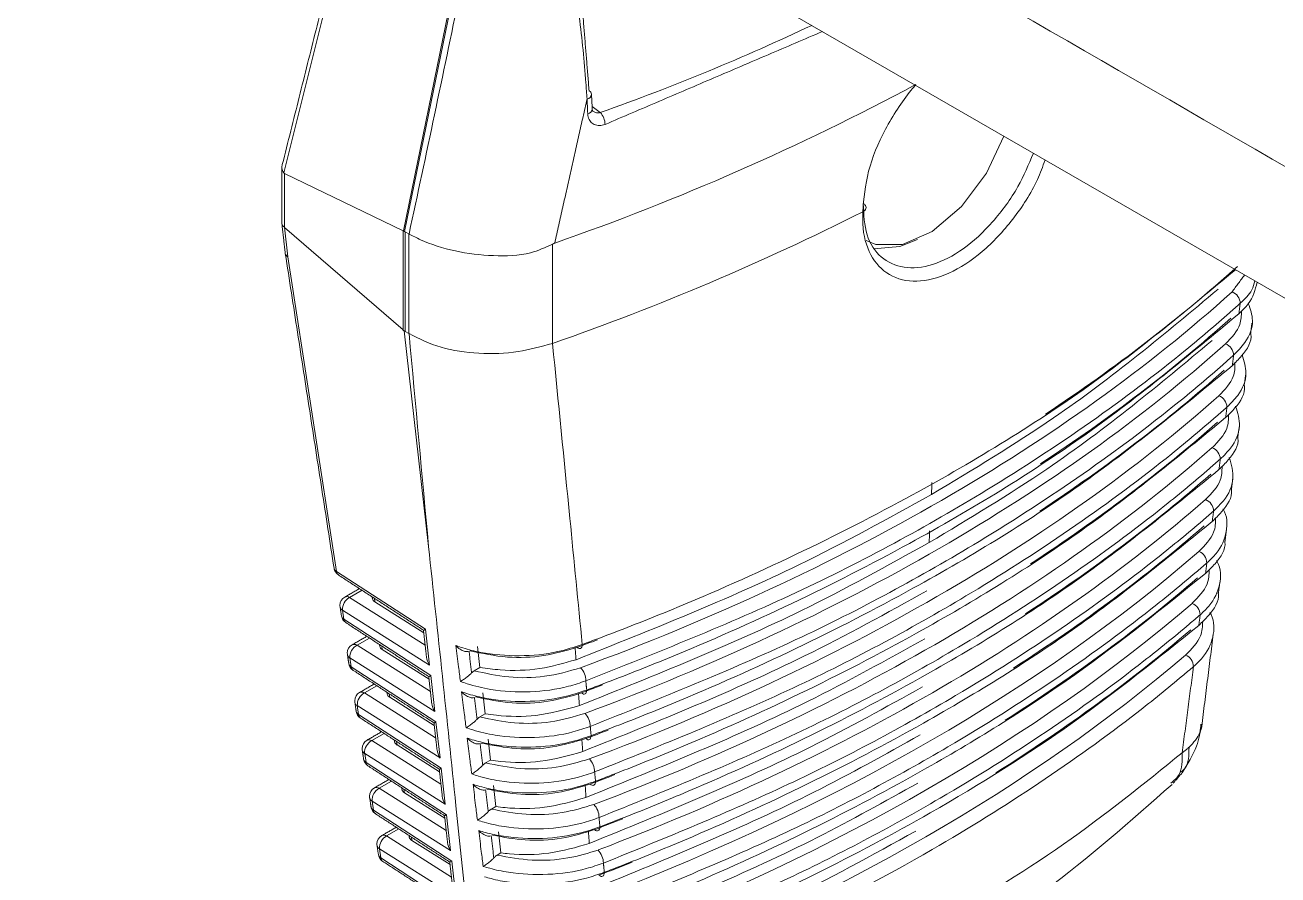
# Model space of a CAD drawing. Extents: x 12.1 to 108.7, y 1 to 80.4.
# Drawn here: x 21.055 to 22.339, y 58.099 to 58.97 of the extents above; entities that cross this region are included whole.
import ezdxf

# ---------------------------------------------------------------- set-up
doc = ezdxf.new("R2010")
doc.units = 0
doc.header["$MEASUREMENT"] = 0
doc.linetypes.add('SLD-Solid', pattern=[0])
doc.layers.add('OBJECT', color=7, linetype='CONTINUOUS')

msp = doc.modelspace()

# ---------------------------------------------------------------- linework, layer by layer
at = {"layer": 'OBJECT', "linetype": 'SLD-Solid', "lineweight": 15}
for p, q in [((24.1558, 57.6453), (21.5493, 59.15)), ((21.3882, 59.0917), (21.32, 58.819)), ((21.4428, 58.7594), (21.4931, 59.0053)), ((21.4942, 59.0046), (21.4439, 58.7588)), ((21.636, 58.887), (21.6444, 58.8807)), ((21.4423, 58.7596), (21.3209, 58.8182)), ((21.3209, 58.8182), (21.3209, 58.763)), ((21.9132, 58.779), (21.9132, 58.779)), ((21.3208, 58.7631), (21.3242, 58.7328)), ((21.3209, 58.763), (21.3208, 58.7631)), ((21.3209, 58.763), (21.4423, 58.658)), ((21.4423, 58.7596), (21.4428, 58.7594)), ((21.4423, 58.658), (21.4423, 58.7596)), ((21.4439, 58.7588), (21.4444, 58.7585)), ((21.4481, 58.7563), (21.4444, 58.7585)), ((21.4444, 58.7585), (21.4444, 58.6564)), ((21.4481, 58.7563), (21.4485, 58.7561)), ((21.4481, 58.6543), (21.4481, 58.7563)), ((21.5953, 58.7457), (21.5953, 58.6441)), ((21.3242, 58.7328), (21.3741, 58.4104)), ((21.4684, 58.4358), (21.4433, 58.657)), ((21.4444, 58.6564), (21.4481, 58.6543)), ((21.4484, 58.6541), (21.4481, 58.6543)), ((21.3741, 58.4104), (21.4652, 58.3511)), ((21.4004, 58.391), (21.3876, 58.3837)), ((21.3876, 58.3837), (21.465, 58.3347)), ((21.4129, 58.3829), (21.4134, 58.3792)), ((21.4635, 58.3475), (21.4134, 58.3792)), ((21.3803, 58.3706), (21.3817, 58.3615)), ((21.4694, 58.3143), (21.3803, 58.3706)), ((21.3817, 58.3615), (21.4706, 58.3036)), ((21.4652, 58.3511), (21.4694, 58.3143)), ((21.4079, 58.3421), (21.3952, 58.3348)), ((21.3952, 58.3348), (21.4703, 58.2872)), ((21.4205, 58.3339), (21.421, 58.3303)), ((21.4689, 58.3), (21.421, 58.3303)), ((21.5211, 58.3119), (21.5186, 58.3336)), ((21.3878, 58.3217), (21.3893, 58.3125)), ((21.4748, 58.2667), (21.3878, 58.3217)), ((21.3893, 58.3125), (21.476, 58.2561)), ((21.4706, 58.3036), (21.4748, 58.2667)), ((21.5153, 58.3086), (21.5211, 58.3119)), ((21.4154, 58.2932), (21.4027, 58.2859)), ((21.4027, 58.2859), (21.4757, 58.2397)), ((21.428, 58.285), (21.4286, 58.2814)), ((21.4743, 58.2525), (21.4286, 58.2814)), ((21.5265, 58.2644), (21.524, 58.2861)), ((21.3954, 58.2728), (21.3968, 58.2636)), ((21.4802, 58.2192), (21.3954, 58.2728)), ((21.3968, 58.2636), (21.4814, 58.2086)), ((21.5211, 58.2613), (21.5265, 58.2644)), ((21.476, 58.2561), (21.4802, 58.2192)), ((21.423, 58.2443), (21.4103, 58.237)), ((21.4103, 58.237), (21.4811, 58.1922)), ((21.4356, 58.2361), (21.4362, 58.2325)), ((21.5319, 58.2169), (21.5294, 58.2385)), ((21.403, 58.2239), (21.4044, 58.2146)), ((21.4856, 58.1717), (21.403, 58.2239)), ((21.4797, 58.205), (21.4362, 58.2325)), ((21.4044, 58.2146), (21.4868, 58.161)), ((21.5269, 58.2141), (21.5319, 58.2169)), ((21.4814, 58.2086), (21.4856, 58.1717)), ((21.4305, 58.1954), (21.4179, 58.1881)), ((21.4179, 58.1881), (21.4865, 58.1447)), ((21.4432, 58.1871), (21.4437, 58.1836)), ((21.5372, 58.1694), (21.5348, 58.191)), ((21.4106, 58.175), (21.412, 58.1657)), ((21.491, 58.1242), (21.4106, 58.175)), ((21.485, 58.1574), (21.4437, 58.1836)), ((21.412, 58.1657), (21.4922, 58.1135)), ((21.4868, 58.161), (21.491, 58.1242)), ((21.5328, 58.1668), (21.5372, 58.1694)), ((21.4381, 58.1464), (21.4254, 58.1392)), ((21.4254, 58.1392), (21.4919, 58.0971)), ((21.4508, 58.1382), (21.4513, 58.1347)), ((21.4904, 58.1099), (21.4513, 58.1347)), ((21.5426, 58.1219), (21.5402, 58.1435)), ((21.4181, 58.1261), (21.4196, 58.1167)), ((21.4963, 58.0767), (21.4181, 58.1261)), ((21.5387, 58.1196), (21.5426, 58.1219)), ((21.4196, 58.1167), (21.4975, 58.066)), ((21.4922, 58.1135), (21.4963, 58.0767))]:
    msp.add_line(p, q, dxfattribs=at)
at = {"layer": 'OBJECT', "linetype": 'SLD-Solid', "lineweight": 15, "flags": 128}
for points in [[(22.0579, 58.8564), (22.04, 58.8186), (22.0144, 58.7843), (21.9845, 58.7589), (21.954, 58.7454), (21.9266, 58.7455), (21.9169, 58.7496)], [(21.9244, 58.7411), (21.9511, 58.7433), (21.9695, 58.7507)], [(21.6206, 58.3326), (21.6216, 58.3318), (21.6226, 58.3314), (21.6235, 58.3313), (21.6243, 58.3315), (21.6249, 58.3321), (21.6254, 58.3329), (21.6258, 58.3341), (21.6259, 58.3355)], [(21.6251, 58.2858), (21.6261, 58.2851), (21.6271, 58.2846), (21.628, 58.2845), (21.6288, 58.2848), (21.6295, 58.2853), (21.63, 58.2862), (21.6303, 58.2874), (21.6305, 58.2888)], [(21.6296, 58.2391), (21.6306, 58.2384), (21.6316, 58.2379), (21.6325, 58.2378), (21.6333, 58.2381), (21.634, 58.2386), (21.6345, 58.2395), (21.6348, 58.2407), (21.635, 58.242)], [(21.6341, 58.1924), (21.6351, 58.1916), (21.6361, 58.1912), (21.637, 58.1911), (21.6378, 58.1914), (21.6385, 58.1919), (21.639, 58.1928), (21.6394, 58.1939), (21.6395, 58.1953)], [(21.6386, 58.1457), (21.6396, 58.1449), (21.6406, 58.1445), (21.6415, 58.1444), (21.6423, 58.1447), (21.643, 58.1452), (21.6435, 58.1461), (21.6439, 58.1473), (21.644, 58.1486)], [(21.643, 58.099), (21.6441, 58.0982), (21.6451, 58.0978), (21.646, 58.0977), (21.6468, 58.098), (21.6475, 58.0985), (21.648, 58.0994), (21.6483, 58.1006), (21.6485, 58.102)]]:
    msp.add_lwpolyline(points, dxfattribs=at)
at = {"layer": 'OBJECT', "linetype": 'SLD-Solid', "lineweight": 15}
for centre, radius, start, end in [((20.758, 61.1593), 2.5543, 289.1922, 298.2593), ((21.6312, 58.8989), 0.00429, 6.7081, 66.6163), ((21.6298, 58.9002), 0.00573, 280.5504, 352.2536), ((21.6304, 58.885), 0.00573, 280.5536, 352.2552), ((21.6299, 58.8679), 0.0194, 1.8218, 41.3757), ((20.7369, 61.1092), 2.6103, 289.202, 296.7849), ((22.287, 58.6847), 0.013, 1.9398, 69.166), ((22.2802, 58.6315), 0.013, 1.9213, 68.9904), ((22.2734, 58.5783), 0.013, 1.9028, 68.814), ((22.2665, 58.5251), 0.013, 1.8842, 68.6369), ((22.2596, 58.4719), 0.0131, 1.8654, 68.459), ((22.2527, 58.4187), 0.0131, 1.8466, 68.2803), ((21.3815, 58.4153), 0.01, 188.8019, 236.9399), ((21.3762, 58.4146), 0.00472, 191.2025, 243.2334), ((21.3787, 58.4106), 0.00462, 182.4794, 234.3593), ((21.3876, 58.3755), 0.01, 119.9973, 180), ((21.3945, 58.3712), 0.0143, 119.0767, 182.2781), ((21.3847, 58.3796), 0.00496, 54.7041, 114.6569), ((22.2458, 58.3655), 0.0131, 1.8277, 68.1008), ((21.3876, 58.3755), 0.01, 180, 188.8019), ((21.3824, 58.3749), 0.00472, 191.2025, 243.2334), ((21.3891, 58.3663), 0.01, 188.8019, 236.9399), ((21.3838, 58.3657), 0.00472, 191.2025, 243.2334), ((21.3863, 58.3617), 0.00462, 182.4794, 234.3593), ((21.3952, 58.3266), 0.01, 119.9973, 180), ((21.3952, 58.3266), 0.01, 180, 188.8019), ((21.39, 58.3259), 0.00472, 191.2025, 243.2334), ((21.4021, 58.3223), 0.0143, 119.0767, 182.2781), ((21.3923, 58.3307), 0.00496, 54.7041, 114.6569), ((21.3966, 58.3174), 0.01, 188.8019, 236.9399), ((21.3914, 58.3167), 0.00472, 191.2025, 243.2334), ((21.3939, 58.3127), 0.00462, 182.4794, 234.3593), ((22.2389, 58.3124), 0.0132, 1.8087, 67.9206), ((21.6103, 58.2983), 0.0193, 359.7094, 43.6771), ((21.3999, 58.2818), 0.00496, 54.7041, 114.6569), ((21.4028, 58.2777), 0.01, 119.9973, 180), ((21.4028, 58.2777), 0.01, 180, 188.8019), ((21.3975, 58.277), 0.00472, 191.2025, 243.2334), ((21.4097, 58.2734), 0.0143, 119.0767, 182.2781), ((21.4042, 58.2684), 0.01, 188.8019, 236.9399), ((21.399, 58.2678), 0.00472, 191.2025, 243.2334), ((21.4015, 58.2638), 0.00462, 182.4794, 234.3593), ((21.6149, 58.2516), 0.0192, 359.7221, 43.9038), ((21.4104, 58.2288), 0.01, 119.9973, 180), ((21.4172, 58.2245), 0.0143, 119.0767, 182.2781), ((21.4074, 58.2329), 0.00496, 54.7041, 114.6569), ((21.4104, 58.2288), 0.01, 180, 188.8019), ((21.4051, 58.2281), 0.00472, 191.2025, 243.2334), ((21.4118, 58.2195), 0.01, 188.8019, 236.9399), ((21.4065, 58.2189), 0.00472, 191.2025, 243.2334), ((21.409, 58.2148), 0.00462, 182.4794, 234.3593), ((21.6195, 58.2049), 0.0191, 359.7349, 44.1305), ((21.4179, 58.1799), 0.01, 119.9973, 180), ((21.4248, 58.1756), 0.0143, 119.0767, 182.2781), ((21.415, 58.184), 0.00496, 54.7041, 114.6569), ((21.4179, 58.1799), 0.01, 180, 188.8019), ((21.4127, 58.1792), 0.00472, 191.2025, 243.2334), ((21.6241, 58.1582), 0.019, 359.7479, 44.3574), ((21.4194, 58.1705), 0.01, 188.8019, 236.9399), ((21.4141, 58.1699), 0.00472, 191.2025, 243.2334), ((21.4166, 58.1659), 0.00462, 182.4794, 234.3593), ((21.4255, 58.131), 0.01, 119.9973, 180), ((21.4324, 58.1267), 0.0143, 119.0767, 182.2781), ((21.4226, 58.1351), 0.00496, 54.7041, 114.6569), ((21.4255, 58.131), 0.01, 180, 188.8019), ((21.4203, 58.1303), 0.00472, 191.2025, 243.2334), ((21.427, 58.1216), 0.01, 188.8019, 236.9399), ((21.4217, 58.121), 0.00472, 191.2025, 243.2334), ((21.6286, 58.1115), 0.0189, 359.7611, 44.5843), ((21.4242, 58.1169), 0.00462, 182.4794, 234.3593)]:
    msp.add_arc(centre, radius, start, end, dxfattribs=at)
for centre, major_axis, ratio, start_param, end_param in [((20.0527, 59.9323), (1.3798, 7.3435), 0.214206, 4.59189, 4.625581), ((20.4347, 60.1132), (2.2207, -0.1847), 0.625175, 5.339536, 5.46068), ((21.3282, 58.8527), (0.0069, 0.0346), 0.209999, 2.946538, 3.08714), ((21.3282, 58.7675), (0.00999, 0.00056), 0.611383, 3.107087, 3.840126), ((21.3316, 58.7376), (0.00991, 0.00133), 0.627377, 3.128787, 3.792814), ((20.4277, 59.3963), (2.2176, 0.0166), 0.572227, 5.5628, 5.710896), ((20.4262, 59.4039), (2.2169, -0.0169), 0.582304, 5.287711, 5.716742), ((20.4276, 59.3457), (2.2143, 0.0166), 0.572227, 5.560962, 5.707533), ((21.5293, 57.9068), (-0.0954, 0.7545), 0.096523, 6.16302, 6.176109), ((21.5293, 57.9074), (-0.0912, 0.7506), 0.103906, 6.205257, 6.218348), ((19.6361, 62.5787), (-1.7566, 14.6383), 0.094069, 4.414182, 4.429694), ((20.4262, 59.3533), (2.2137, -0.0169), 0.582304, 5.291076, 5.713377), ((20.4276, 59.295), (2.2111, 0.0166), 0.572227, 5.562058, 5.704162), ((20.4262, 59.3026), (2.2104, -0.0169), 0.582304, 5.294449, 5.710004), ((20.4276, 59.2444), (2.2078, 0.0165), 0.572227, 5.557281, 5.700783), ((20.4262, 59.252), (2.2072, -0.0168), 0.582304, 5.29783, 5.706624), ((20.4276, 59.1938), (2.2046, 0.0165), 0.572227, 5.555439, 5.697396), ((20.4262, 59.2014), (2.2039, -0.0168), 0.582304, 5.301219, 5.703235), ((20.4276, 59.1432), (2.2013, 0.0165), 0.572227, 5.548701, 5.694), ((20.4262, 59.1507), (2.2007, -0.0168), 0.582304, 5.304616, 5.699838), ((20.4276, 59.0925), (2.1981, 0.0165), 0.572227, 5.544493, 5.690597), ((21.421, 58.383), (0.0101, 0.0001), 0.569185, 3.222173, 3.860589), ((20.4262, 59.1001), (2.1974, -0.0168), 0.582304, 5.308021, 5.696432), ((21.4726, 58.3559), (0.0094, 0.00581), 0.034264, 3.157743, 3.78947), ((20.4277, 59.3963), (2.2176, 0.0166), 0.572227, 5.276105, 5.287253), ((20.4276, 59.0419), (2.1948, 0.0164), 0.572227, 5.539778, 5.687185), ((21.4285, 58.3341), (0.0101, 0.0001), 0.569185, 3.222173, 3.860589), ((21.4768, 58.3191), (-0.0075, 0.0119), 0.628226, 0.918937, 1.582964), ((20.4262, 59.0495), (2.1942, -0.0167), 0.582304, 5.311435, 5.693019), ((21.478, 58.3084), (0.0094, 0.00581), 0.034264, 3.157743, 3.78947), ((20.4276, 59.3457), (2.2143, 0.0166), 0.572227, 5.279468, 5.291168), ((21.4361, 58.2852), (0.0101, 0.0001), 0.569185, 3.222173, 3.860589), ((21.4822, 58.2716), (-0.0075, 0.0119), 0.628226, 0.918937, 1.582964), ((21.4834, 58.2609), (0.0094, 0.00581), 0.034264, 3.157743, 3.78947), ((21.4437, 58.2363), (0.0101, 0.0001), 0.569185, 3.222173, 3.860589), ((20.4276, 59.295), (2.2111, 0.0166), 0.572227, 5.282839, 5.295171), ((21.4876, 58.224), (-0.0075, 0.0119), 0.628226, 0.918937, 1.582964), ((21.4888, 58.2134), (0.0094, 0.00581), 0.034264, 3.157743, 3.78947), ((20.4276, 59.2444), (2.2078, 0.0165), 0.572227, 5.286218, 5.299967), ((21.4513, 58.1874), (0.0101, 0.0001), 0.569185, 3.222173, 3.860589), ((21.4929, 58.1765), (-0.0075, 0.0119), 0.628226, 0.918937, 1.582964), ((21.4942, 58.1659), (0.0094, 0.00581), 0.034264, 3.157743, 3.78947), ((20.4276, 59.1938), (2.2046, 0.0165), 0.572227, 5.289605, 5.305336), ((21.4588, 58.1385), (0.0101, 0.0001), 0.569185, 3.222173, 3.860589), ((21.4983, 58.129), (-0.0075, 0.0119), 0.628226, 0.918937, 1.582964), ((21.4995, 58.1183), (0.0094, 0.00581), 0.034264, 3.157743, 3.78947), ((20.4276, 59.1432), (2.2013, 0.0165), 0.572227, 5.293, 5.311646)]:
    msp.add_ellipse(centre, major_axis=major_axis, ratio=ratio, start_param=start_param, end_param=end_param, dxfattribs=at)
for points in [[(19.5354, 60.4479), (24.0111, 57.8641)], [(21.3877, 59.1034), (21.3186, 58.8273)], [(21.623, 59.0246), (21.6329, 58.9029)], [(21.872, 58.9638), (21.6492, 58.8685)], [(21.6308, 58.8946), (21.5977, 58.747)], [(21.6315, 58.8793), (21.6308, 58.8946)], [(21.6361, 58.8842), (21.6354, 58.8994)], [(21.3182, 58.8244), (21.3182, 58.7671)], [(21.3182, 58.7667), (21.3216, 58.7364)], [(21.4439, 58.7588), (21.4428, 58.7594)], [(21.3217, 58.7362), (21.3716, 58.4137)], [(21.5977, 58.747), (21.5953, 58.7457)], [(22.2916, 58.6969), (22.3043, 58.7142)], [(22.3, 58.6852), (22.2986, 58.6745)], [(22.3106, 58.6537), (22.3119, 58.6647)], [(21.5953, 58.6441), (21.5954, 58.6441)], [(22.2932, 58.632), (22.2918, 58.6212)], [(22.304, 58.6006), (22.3054, 58.6117)], [(22.2864, 58.5787), (22.285, 58.568)], [(22.2975, 58.5475), (22.2989, 58.5586)], [(22.2795, 58.5255), (22.2782, 58.5147)], [(22.291, 58.4944), (22.2923, 58.5056)], [(21.9836, 58.4891), (21.9842, 58.5016)], [(22.2727, 58.4723), (22.2713, 58.4615)], [(21.9813, 58.4399), (21.9818, 58.4519)], [(22.2844, 58.4413), (22.2858, 58.4525)], [(22.2658, 58.4191), (22.2644, 58.4083)], [(21.376, 58.4069), (21.4632, 58.3501)], [(21.3977, 58.3928), (21.3826, 58.3841)], [(22.2777, 58.3883), (22.2791, 58.3995)], [(21.4107, 58.3843), (21.4109, 58.3825)], [(21.3778, 58.3739), (21.3792, 58.3648)], [(22.259, 58.3659), (22.2575, 58.3551)], [(21.3836, 58.3579), (21.4686, 58.3026)], [(21.4052, 58.3439), (21.3902, 58.3352)], [(21.4632, 58.3501), (21.4663, 58.3226)], [(22.2601, 58.2485), (22.2724, 58.3465)], [(21.3853, 58.325), (21.3868, 58.3158)], [(21.4182, 58.3354), (21.4185, 58.3336)], [(21.5099, 58.3286), (21.5125, 58.3064)], [(21.6186, 58.3321), (21.6195, 58.3199)], [(22.2521, 58.3128), (22.2405, 58.2245)], [(21.3912, 58.309), (21.474, 58.2551)], [(21.4686, 58.3026), (21.4717, 58.2751)], [(21.4127, 58.295), (21.3978, 58.2863)], [(21.4258, 58.2864), (21.4261, 58.2847)], [(21.6295, 58.2982), (21.6305, 58.2888)], [(21.3929, 58.2761), (21.3943, 58.2669)], [(21.5155, 58.2812), (21.5182, 58.259)], [(21.6221, 58.2851), (21.623, 58.2729)], [(21.3988, 58.26), (21.4794, 58.2076)], [(21.474, 58.2551), (21.4771, 58.2275)], [(21.6341, 58.2515), (21.635, 58.242)], [(21.4203, 58.246), (21.4054, 58.2374)], [(21.4334, 58.2375), (21.4337, 58.2358)], [(21.6255, 58.2381), (21.6264, 58.2258)], [(21.4005, 58.2272), (21.4019, 58.2179)], [(21.5212, 58.2339), (21.5239, 58.2116)], [(22.2475, 58.2301), (22.2405, 58.2245)], [(21.4063, 58.2111), (21.4848, 58.16)], [(21.4278, 58.1971), (21.4129, 58.1885)], [(21.4794, 58.2076), (21.4825, 58.18)], [(21.6386, 58.2048), (21.6395, 58.1953)], [(22.2314, 58.1933), (22.2402, 58.2037)], [(21.441, 58.1885), (21.4412, 58.1869)], [(21.5269, 58.1866), (21.5296, 58.1642)], [(21.6289, 58.1911), (21.6297, 58.1787)], [(21.4081, 58.1783), (21.4095, 58.169)], [(21.4139, 58.1621), (21.4901, 58.1125)], [(21.4848, 58.1601), (21.4879, 58.1325)], [(21.6431, 58.1581), (21.644, 58.1486)], [(21.4354, 58.1482), (21.4205, 58.1396)], [(21.4486, 58.1396), (21.4488, 58.1379)], [(21.5326, 58.1393), (21.5353, 58.1168)], [(21.6322, 58.144), (21.6331, 58.1316)], [(21.4156, 58.1294), (21.4171, 58.12)], [(21.4215, 58.1132), (21.4955, 58.065)], [(21.4901, 58.1125), (21.4933, 58.085)], [(21.6476, 58.1114), (21.6485, 58.102)]]:
    msp.add_open_spline(points, degree=1, dxfattribs=at)
for points, knots in [([(21.6308, 58.8946), (21.6304, 58.9001), (21.6285, 58.9279), (21.6246, 58.9683), (21.6195, 59.0038), (21.6177, 59.0163)], [0, 0, 0, 0, 0.139683, 0.698663, 1, 1, 1, 1]), ([(21.9132, 58.779), (21.9144, 58.7926), (21.9168, 58.82), (21.9352, 58.8641), (21.9544, 58.8936), (21.9661, 58.9075), (21.9678, 58.9095)], [0, 0, 0, 0, 0.315568, 0.631102, 0.947588, 1, 1, 1, 1]), ([(21.6492, 58.8685), (21.6473, 58.868), (21.6433, 58.867), (21.638, 58.8682), (21.634, 58.8713), (21.6319, 58.8753), (21.6316, 58.8783), (21.6315, 58.8793)], [0, 0, 0, 0, 0.219062, 0.43802, 0.659218, 0.879999, 1, 1, 1, 1]), ([(21.6368, 58.8822), (21.6367, 58.8822), (21.6366, 58.8824), (21.6361, 58.8829), (21.6361, 58.8841), (21.6361, 58.8842)], [0, 0, 0, 0, 0.396639, 0.92949, 1, 1, 1, 1]), ([(21.6368, 58.8822), (21.6377, 58.8816), (21.6395, 58.8805), (21.6423, 58.8803), (21.6439, 58.8806), (21.6444, 58.8807)], [0, 0, 0, 0, 0.392214, 0.829501, 1, 1, 1, 1]), ([(21.9138, 58.7875), (21.9143, 58.7762), (21.9153, 58.7537), (21.9309, 58.7308), (21.9546, 58.7199), (21.9844, 58.7228), (22.0165, 58.7392), (22.0471, 58.7675), (22.0726, 58.8023), (22.0832, 58.8274), (22.0881, 58.839)], [0, 0, 0, 0, 0.127321, 0.254649, 0.381864, 0.509127, 0.636396, 0.763626, 0.890879, 1, 1, 1, 1]), ([(21.3186, 58.8273), (21.3186, 58.8271), (21.3182, 58.8259), (21.3181, 58.8237), (21.3187, 58.8211), (21.3197, 58.8196), (21.32, 58.819)], [0, 0, 0, 0, 0.045747, 0.402214, 0.778182, 1, 1, 1, 1]), ([(22.1, 58.8321), (22.0976, 58.8254), (22.0899, 58.8041), (22.0675, 58.7701), (22.0361, 58.7362), (22.0013, 58.7137), (21.9678, 58.7054), (21.9393, 58.7122), (21.9197, 58.7331), (21.9129, 58.7581), (21.9132, 58.7748), (21.9132, 58.779)], [0, 0, 0, 0, 0.059418, 0.18692, 0.314999, 0.443592, 0.572406, 0.701129, 0.829445, 0.957156, 1, 1, 1, 1]), ([(21.9144, 58.7871), (21.9148, 58.7868), (21.9158, 58.786), (21.9167, 58.7843), (21.9167, 58.7823), (21.9156, 58.7804), (21.914, 58.7794), (21.9132, 58.779)], [0, 0, 0, 0, 0.11483, 0.33619, 0.557476, 0.778738, 1, 1, 1, 1]), ([(21.4485, 58.7561), (21.4523, 58.7542), (21.466, 58.7471), (21.495, 58.7378), (21.5345, 58.7331), (21.5693, 58.734), (21.588, 58.7424), (21.5953, 58.7457)], [0, 0, 0, 0, 0.097508, 0.351331, 0.599304, 0.843154, 1, 1, 1, 1]), ([(21.6259, 58.3355), (21.6315, 58.3376), (21.6596, 58.348), (21.7757, 58.3936), (21.9501, 58.4764), (22.146, 58.5954), (22.2465, 58.6791), (22.295, 58.7196)], [0, 0, 0, 0, 0.021046, 0.105241, 0.442843, 0.73066, 1, 1, 1, 1]), ([(22.2773, 58.6997), (22.2234, 58.6545), (22.1344, 58.58), (22.0262, 58.5148), (21.9836, 58.4891)], [0, 0, 0, 0, 0.605766, 1, 1, 1, 1]), ([(22.2986, 58.6745), (22.302, 58.6778), (22.3122, 58.6877), (22.3153, 58.6991), (22.3174, 58.7067)], [0, 0, 0, 0, 0.332562, 1, 1, 1, 1]), ([(22.3148, 58.7082), (22.3141, 58.705), (22.3122, 58.6967), (22.3046, 58.6896), (22.3, 58.6852)], [0, 0, 0, 0, 0.381366, 1, 1, 1, 1]), ([(22.3, 58.6852), (22.2963, 58.6819), (22.2782, 58.6657), (22.1992, 58.5986), (22.0571, 58.499), (21.8493, 58.3857), (21.7028, 58.3273), (21.6295, 58.2982)], [0, 0, 0, 0, 0.0209465, 0.1047454, 0.4407597, 0.7203798, 1, 1, 1, 1]), ([(22.3082, 58.6851), (22.3103, 58.6792), (22.315, 58.6658), (22.3079, 58.6471), (22.2973, 58.6362), (22.2932, 58.632)], [0, 0, 0, 0, 0.3182, 0.736552, 1, 1, 1, 1]), ([(21.6305, 58.2888), (21.6361, 58.2909), (21.664, 58.3014), (21.7799, 58.3472), (21.9518, 58.4292), (22.1472, 58.5488), (22.2481, 58.6326), (22.2986, 58.6745)], [0, 0, 0, 0, 0.021019, 0.105106, 0.44228, 0.72114, 1, 1, 1, 1]), ([(22.2849, 58.6436), (22.291, 58.6501), (22.301, 58.6606), (22.3011, 58.6726), (22.3012, 58.6772)], [0, 0, 0, 0, 0.6114478, 1, 1, 1, 1]), ([(21.4484, 58.6541), (21.4589, 58.6489), (21.4799, 58.6386), (21.5198, 58.6327), (21.5602, 58.6343), (21.5838, 58.6409), (21.5953, 58.6441)], [0, 0, 0, 0, 0.253584, 0.507165, 0.760847, 1, 1, 1, 1]), ([(22.2712, 58.6471), (22.2171, 58.602), (22.1291, 58.5287), (22.0224, 58.4646), (21.9813, 58.4399)], [0, 0, 0, 0, 0.61478, 1, 1, 1, 1]), ([(22.2918, 58.6212), (22.295, 58.6245), (22.3048, 58.6344), (22.3122, 58.646), (22.3108, 58.6536), (22.3108, 58.6537)], [0, 0, 0, 0, 0.330131, 0.995718, 1, 1, 1, 1]), ([(21.5954, 58.6441), (21.6014, 58.5843), (21.6116, 58.4813), (21.6217, 58.3785), (21.6259, 58.3355)], [0, 0, 0, 0, 0.581449, 1, 1, 1, 1]), ([(22.2932, 58.632), (22.2895, 58.6287), (22.2713, 58.6125), (22.1919, 58.5456), (22.0513, 58.4477), (21.8472, 58.3368), (21.7054, 58.28), (21.6341, 58.2515)], [0, 0, 0, 0, 0.021311, 0.106567, 0.448429, 0.72234, 1, 1, 1, 1]), ([(21.635, 58.242), (21.6406, 58.2442), (21.6685, 58.2547), (21.7841, 58.3008), (21.9534, 58.3822), (22.1446, 58.4996), (22.2427, 58.5807), (22.2918, 58.6212)], [0, 0, 0, 0, 0.021386, 0.106942, 0.450009, 0.725005, 1, 1, 1, 1]), ([(22.2781, 58.5904), (22.2842, 58.5969), (22.2944, 58.6074), (22.2945, 58.6194), (22.2946, 58.6242)], [0, 0, 0, 0, 0.607975, 1, 1, 1, 1]), ([(22.3018, 58.6324), (22.3038, 58.6261), (22.3084, 58.6121), (22.3008, 58.5933), (22.2903, 58.5827), (22.2864, 58.5787)], [0, 0, 0, 0, 0.339077, 0.753454, 1, 1, 1, 1]), ([(22.285, 58.568), (22.2883, 58.5712), (22.2981, 58.5811), (22.3055, 58.5927), (22.3042, 58.6005), (22.3042, 58.6006)], [0, 0, 0, 0, 0.328416, 0.9905555, 1, 1, 1, 1]), ([(22.2864, 58.5787), (22.2827, 58.5755), (22.2644, 58.5594), (22.1846, 58.4926), (22.0451, 58.3962), (21.8446, 58.2877), (21.7076, 58.2325), (21.6386, 58.2048)], [0, 0, 0, 0, 0.021688, 0.108454, 0.456371, 0.726448, 1, 1, 1, 1]), ([(22.2713, 58.5372), (22.2775, 58.5436), (22.2877, 58.5542), (22.2879, 58.5664), (22.288, 58.5711)], [0, 0, 0, 0, 0.6045523, 1, 1, 1, 1]), ([(22.2953, 58.5797), (22.2973, 58.573), (22.3017, 58.5585), (22.2937, 58.5396), (22.2833, 58.5292), (22.2795, 58.5255)], [0, 0, 0, 0, 0.360656, 0.770659, 1, 1, 1, 1]), ([(21.6395, 58.1953), (21.6451, 58.1975), (21.6729, 58.2081), (21.7883, 58.2544), (21.9549, 58.3351), (22.142, 58.4504), (22.2373, 58.5288), (22.285, 58.568)], [0, 0, 0, 0, 0.021766, 0.108843, 0.45801, 0.729005, 1, 1, 1, 1]), ([(22.2782, 58.5147), (22.2814, 58.518), (22.2914, 58.5279), (22.2989, 58.5395), (22.2975, 58.5473), (22.2975, 58.5475)], [0, 0, 0, 0, 0.326811, 0.985727, 1, 1, 1, 1]), ([(22.2795, 58.5255), (22.2759, 58.5223), (22.2575, 58.5062), (22.1773, 58.4396), (22.0389, 58.3446), (21.8421, 58.2386), (21.7097, 58.185), (21.6431, 58.1581)], [0, 0, 0, 0, 0.0220789, 0.1104079, 0.4645947, 0.7306913, 1, 1, 1, 1]), ([(22.2644, 58.4841), (22.2707, 58.4905), (22.281, 58.5011), (22.2813, 58.5133), (22.2814, 58.5181)], [0, 0, 0, 0, 0.601179, 1, 1, 1, 1]), ([(22.2888, 58.5272), (22.2909, 58.5199), (22.2951, 58.5049), (22.2866, 58.4858), (22.2762, 58.4758), (22.2727, 58.4723)], [0, 0, 0, 0, 0.382966, 0.78815, 1, 1, 1, 1]), ([(21.644, 58.1486), (21.6496, 58.1508), (21.6774, 58.1614), (21.7924, 58.208), (21.9565, 58.288), (22.1394, 58.4012), (22.2319, 58.4769), (22.2782, 58.5147)], [0, 0, 0, 0, 0.02216, 0.110812, 0.466297, 0.733148, 1, 1, 1, 1]), ([(22.2713, 58.4615), (22.2746, 58.4648), (22.2846, 58.4746), (22.2922, 58.4863), (22.2909, 58.4942), (22.2908, 58.4944)], [0, 0, 0, 0, 0.325314, 0.981221, 1, 1, 1, 1]), ([(21.6195, 58.3199), (21.6975, 58.3509), (21.8262, 58.4021), (21.9391, 58.4645), (21.9836, 58.4891)], [0, 0, 0, 0, 0.605766, 1, 1, 1, 1]), ([(22.2727, 58.4723), (22.269, 58.4691), (22.2505, 58.453), (22.1699, 58.3866), (22.0327, 58.2931), (21.8395, 58.1895), (21.7118, 58.1375), (21.6476, 58.1114)], [0, 0, 0, 0, 0.0224838, 0.1124325, 0.4731171, 0.7350786, 1, 1, 1, 1]), ([(22.2824, 58.4746), (22.2824, 58.4745), (22.2868, 58.4671), (22.2873, 58.451), (22.2795, 58.4321), (22.2692, 58.4223), (22.2658, 58.4191)], [0, 0, 0, 0, 0.003945, 0.404402, 0.805367, 1, 1, 1, 1]), ([(21.6485, 58.102), (21.654, 58.1041), (21.6818, 58.1148), (21.7966, 58.1616), (21.9581, 58.2409), (22.1368, 58.352), (22.2265, 58.425), (22.2713, 58.4615)], [0, 0, 0, 0, 0.022568, 0.112852, 0.474885, 0.737443, 1, 1, 1, 1]), ([(22.2576, 58.4309), (22.2639, 58.4373), (22.2743, 58.4479), (22.2747, 58.4602), (22.2748, 58.4651)], [0, 0, 0, 0, 0.597853, 1, 1, 1, 1]), ([(22.2644, 58.4083), (22.2678, 58.4116), (22.2778, 58.4214), (22.2855, 58.4331), (22.2842, 58.441), (22.2841, 58.4413)], [0, 0, 0, 0, 0.323567, 0.975964, 1, 1, 1, 1]), ([(21.5236, 57.8983), (21.5232, 57.9026), (21.5211, 57.9242), (21.5122, 58.0147), (21.4949, 58.1891), (21.4779, 58.3472), (21.4684, 58.4358)], [0, 0, 0, 0, 0.024148, 0.120739, 0.507103, 1, 1, 1, 1]), ([(21.623, 58.2729), (21.7008, 58.304), (21.8274, 58.3546), (21.9385, 58.4162), (21.9813, 58.4399)], [0, 0, 0, 0, 0.61478, 1, 1, 1, 1]), ([(22.2658, 58.4191), (22.2621, 58.4159), (22.2436, 58.3999), (22.1626, 58.3336), (22.0265, 58.2416), (21.8369, 58.1403), (21.7139, 58.0901), (21.652, 58.0648)], [0, 0, 0, 0, 0.022904, 0.114532, 0.481954, 0.739618, 1, 1, 1, 1]), ([(22.2756, 58.4215), (22.2758, 58.4211), (22.2803, 58.4133), (22.2805, 58.3969), (22.2722, 58.3784), (22.2621, 58.3689), (22.259, 58.3659)], [0, 0, 0, 0, 0.021386, 0.421002, 0.821133, 1, 1, 1, 1]), ([(21.6529, 58.0553), (21.6585, 58.0574), (21.6862, 58.0682), (21.8007, 58.1152), (21.9596, 58.1938), (22.1342, 58.3028), (22.221, 58.3731), (22.2644, 58.4083)], [0, 0, 0, 0, 0.022991, 0.114968, 0.483793, 0.741897, 1, 1, 1, 1]), ([(22.2507, 58.3777), (22.257, 58.3841), (22.2676, 58.3948), (22.268, 58.4071), (22.2682, 58.4121)], [0, 0, 0, 0, 0.594575, 1, 1, 1, 1]), ([(21.6264, 58.2258), (21.7041, 58.257), (21.8285, 58.3071), (21.9379, 58.3678), (21.979, 58.3906)], [0, 0, 0, 0, 0.624364, 1, 1, 1, 1]), ([(22.2575, 58.3551), (22.2609, 58.3583), (22.271, 58.3682), (22.2787, 58.38), (22.2775, 58.388), (22.2774, 58.3883)], [0, 0, 0, 0, 0.321487, 0.969698, 1, 1, 1, 1]), ([(22.259, 58.3659), (22.2552, 58.3627), (22.2366, 58.3468), (22.1552, 58.2806), (22.0201, 58.1899), (21.8341, 58.0911), (21.7157, 58.0425), (21.6565, 58.0181)], [0, 0, 0, 0, 0.023339, 0.116711, 0.491126, 0.745563, 1, 1, 1, 1]), ([(22.2689, 58.3684), (22.2693, 58.3677), (22.2737, 58.3595), (22.2736, 58.3428), (22.2649, 58.3246), (22.2549, 58.3154), (22.2521, 58.3128)], [0, 0, 0, 0, 0.039473, 0.438116, 0.837282, 1, 1, 1, 1]), ([(21.6574, 58.0086), (21.6629, 58.0108), (21.6905, 58.0216), (21.8048, 58.0688), (21.9612, 58.1468), (22.1317, 58.2536), (22.2156, 58.3213), (22.2575, 58.3551)], [0, 0, 0, 0, 0.02343, 0.117165, 0.493038, 0.746519, 1, 1, 1, 1]), ([(22.2438, 58.3246), (22.2502, 58.3309), (22.2609, 58.3417), (22.2613, 58.3541), (22.2615, 58.3591)], [0, 0, 0, 0, 0.591344, 1, 1, 1, 1]), ([(21.6297, 58.1787), (21.7074, 58.2101), (21.8297, 58.2596), (21.9373, 58.3195), (21.9767, 58.3413)], [0, 0, 0, 0, 0.6345668, 1, 1, 1, 1]), ([(21.4965, 58.3343), (21.4989, 58.3335), (21.5069, 58.3308), (21.5278, 58.3256), (21.5613, 58.3227), (21.5978, 58.3263), (21.6177, 58.3328), (21.6259, 58.3355)], [0, 0, 0, 0, 0.0597754, 0.2071609, 0.5014118, 0.7959342, 1, 1, 1, 1]), ([(21.501, 58.2976), (21.5004, 58.3026), (21.4989, 58.3149), (21.4974, 58.3271), (21.4965, 58.3343)], [0, 0, 0, 0, 0.4125571, 1, 1, 1, 1]), ([(21.4965, 58.3343), (21.4966, 58.3343), (21.4975, 58.3333), (21.4999, 58.3311), (21.5035, 58.3289), (21.5072, 58.3279), (21.5091, 58.3284), (21.5099, 58.3286)], [0, 0, 0, 0, 0.007744, 0.250695, 0.570354, 0.807208, 1, 1, 1, 1]), ([(21.6206, 58.3326), (21.6095, 58.3293), (21.5873, 58.3228), (21.5477, 58.3211), (21.5235, 58.3264), (21.5109, 58.3291)], [0, 0, 0, 0, 0.324207, 0.64849, 1, 1, 1, 1]), ([(21.6195, 58.3199), (21.6074, 58.3164), (21.5832, 58.3093), (21.548, 58.3082), (21.528, 58.311), (21.5211, 58.3119)], [0, 0, 0, 0, 0.396562, 0.793191, 1, 1, 1, 1]), ([(22.2521, 58.3128), (22.2483, 58.3096), (22.2295, 58.2936), (22.1478, 58.2277), (22.0141, 58.1386), (21.8319, 58.0421), (21.7181, 57.9951), (21.6609, 57.9715)], [0, 0, 0, 0, 0.023792, 0.118973, 0.500646, 0.749188, 1, 1, 1, 1]), ([(21.5125, 58.3064), (21.5118, 58.3056), (21.5102, 58.3041), (21.5072, 58.3017), (21.5041, 58.2994), (21.502, 58.2981), (21.5011, 58.2976), (21.501, 58.2976)], [0, 0, 0, 0, 0.199298, 0.397083, 0.7009, 0.992023, 1, 1, 1, 1]), ([(21.5125, 58.3064), (21.5133, 58.3071), (21.5142, 58.3079), (21.5152, 58.3085), (21.5153, 58.3086)], [0, 0, 0, 0, 0.843628, 1, 1, 1, 1]), ([(21.5153, 58.3086), (21.5269, 58.306), (21.55, 58.3008), (21.5892, 58.3015), (21.6122, 58.3081), (21.6242, 58.3116)], [0, 0, 0, 0, 0.324373, 0.64869, 1, 1, 1, 1]), ([(21.6295, 58.2982), (21.6237, 58.2962), (21.6062, 58.2903), (21.5725, 58.2857), (21.5364, 58.2879), (21.5131, 58.2934), (21.5033, 58.2968), (21.501, 58.2976)], [0, 0, 0, 0, 0.1485033, 0.4485957, 0.7482556, 0.9404445, 1, 1, 1, 1]), ([(21.5023, 58.2869), (21.5046, 58.2862), (21.5127, 58.2835), (21.5337, 58.2785), (21.5673, 58.2758), (21.6032, 58.2798), (21.6227, 58.2862), (21.6305, 58.2888)], [0, 0, 0, 0, 0.059495, 0.208459, 0.505892, 0.803608, 1, 1, 1, 1]), ([(21.5068, 58.2502), (21.5062, 58.2552), (21.5047, 58.2675), (21.5032, 58.2797), (21.5023, 58.2869)], [0, 0, 0, 0, 0.412528, 1, 1, 1, 1]), ([(21.5023, 58.2869), (21.5024, 58.2869), (21.5032, 58.286), (21.5055, 58.2839), (21.5091, 58.2817), (21.5128, 58.2806), (21.5147, 58.281), (21.5155, 58.2812)], [0, 0, 0, 0, 0.007812, 0.231081, 0.559204, 0.802812, 1, 1, 1, 1]), ([(21.6331, 58.1316), (21.7107, 58.1632), (21.8309, 58.2122), (21.9368, 58.2711), (21.9744, 58.292)], [0, 0, 0, 0, 0.645444, 1, 1, 1, 1]), ([(21.6251, 58.2858), (21.614, 58.2825), (21.5918, 58.276), (21.5528, 58.2743), (21.5289, 58.2792), (21.5166, 58.2818)], [0, 0, 0, 0, 0.328087, 0.656253, 1, 1, 1, 1]), ([(21.5182, 58.259), (21.519, 58.2597), (21.52, 58.2606), (21.521, 58.2612), (21.5211, 58.2613)], [0, 0, 0, 0, 0.835977, 1, 1, 1, 1]), ([(21.5211, 58.2613), (21.5327, 58.2588), (21.556, 58.2538), (21.5947, 58.2549), (21.6172, 58.2615), (21.6287, 58.2649)], [0, 0, 0, 0, 0.328437, 0.656814, 1, 1, 1, 1]), ([(21.623, 58.2729), (21.6085, 58.2688), (21.5818, 58.2612), (21.5472, 58.2615), (21.5303, 58.2639), (21.5265, 58.2644)], [0, 0, 0, 0, 0.478249, 0.883044, 1, 1, 1, 1]), ([(21.5182, 58.259), (21.5174, 58.2582), (21.5157, 58.2565), (21.5125, 58.2538), (21.5094, 58.2517), (21.5075, 58.2506), (21.5069, 58.2502), (21.5068, 58.2502)], [0, 0, 0, 0, 0.203476, 0.450054, 0.773099, 0.991938, 1, 1, 1, 1]), ([(21.6341, 58.2515), (21.6283, 58.2495), (21.6107, 58.2435), (21.5771, 58.2389), (21.5414, 58.241), (21.5185, 58.2462), (21.5091, 58.2494), (21.5068, 58.2502)], [0, 0, 0, 0, 0.150136, 0.453531, 0.756488, 0.940721, 1, 1, 1, 1]), ([(22.2404, 58.204), (22.246, 58.2129), (22.2559, 58.2286), (22.2593, 58.2461), (22.2607, 58.2537)], [0, 0, 0, 0, 0.570288, 1, 1, 1, 1]), ([(22.2596, 58.2539), (22.2595, 58.251), (22.2591, 58.2423), (22.2521, 58.235), (22.2475, 58.2301)], [0, 0, 0, 0, 0.336438, 1, 1, 1, 1]), ([(21.5081, 58.2395), (21.5104, 58.2388), (21.5185, 58.2362), (21.5396, 58.2314), (21.5733, 58.229), (21.6087, 58.2332), (21.6277, 58.2396), (21.635, 58.242)], [0, 0, 0, 0, 0.059218, 0.209832, 0.510595, 0.811653, 1, 1, 1, 1]), ([(21.5127, 58.2028), (21.512, 58.2078), (21.5105, 58.2201), (21.509, 58.2323), (21.5081, 58.2395)], [0, 0, 0, 0, 0.412497, 1, 1, 1, 1]), ([(21.5081, 58.2395), (21.5082, 58.2395), (21.509, 58.2387), (21.5111, 58.2366), (21.5147, 58.2344), (21.5185, 58.2333), (21.5204, 58.2337), (21.5212, 58.2339)], [0, 0, 0, 0, 0.007883, 0.210618, 0.547453, 0.798165, 1, 1, 1, 1]), ([(21.6296, 58.2391), (21.6185, 58.2358), (21.5964, 58.2292), (21.5578, 58.2274), (21.5343, 58.2321), (21.5224, 58.2345)], [0, 0, 0, 0, 0.332167, 0.664414, 1, 1, 1, 1]), ([(21.6363, 58.0845), (21.714, 58.1163), (21.8321, 58.1647), (21.9363, 58.2228), (21.9721, 58.2428)], [0, 0, 0, 0, 0.657056, 1, 1, 1, 1]), ([(21.6264, 58.2258), (21.6122, 58.2217), (21.5859, 58.2142), (21.552, 58.2142), (21.5353, 58.2164), (21.5319, 58.2169)], [0, 0, 0, 0, 0.477916, 0.890823, 1, 1, 1, 1]), ([(22.2405, 58.2245), (22.2012, 58.1927), (22.1219, 58.1285), (22.0281, 58.0718), (21.9809, 58.0432)], [0, 0, 0, 0, 0.496376, 1, 1, 1, 1]), ([(22.2289, 58.1933), (22.2321, 58.196), (22.2405, 58.203), (22.2405, 58.2163), (22.2405, 58.2245)], [0, 0, 0, 0, 0.384584, 1, 1, 1, 1]), ([(22.2392, 58.2045), (22.2406, 58.2057), (22.2473, 58.2117), (22.2474, 58.2219), (22.2475, 58.2301)], [0, 0, 0, 0, 0.205051, 1, 1, 1, 1]), ([(21.5239, 58.2116), (21.5231, 58.2108), (21.5214, 58.2091), (21.5181, 58.2064), (21.5151, 58.2042), (21.5133, 58.2032), (21.5127, 58.2028), (21.5127, 58.2028)], [0, 0, 0, 0, 0.207488, 0.460443, 0.790805, 0.99185, 1, 1, 1, 1]), ([(21.5239, 58.2116), (21.5239, 58.2116), (21.5247, 58.2125), (21.5257, 58.2133), (21.5268, 58.2139), (21.5269, 58.2141)], [0, 0, 0, 0, 0.0224973, 0.8280924, 1, 1, 1, 1]), ([(21.5269, 58.2141), (21.5386, 58.2117), (21.562, 58.2069), (21.6002, 58.2084), (21.6222, 58.2149), (21.6332, 58.2182)], [0, 0, 0, 0, 0.332714, 0.665366, 1, 1, 1, 1]), ([(21.6386, 58.2048), (21.6328, 58.2028), (21.6153, 58.1968), (21.5817, 58.1921), (21.5465, 58.1941), (21.524, 58.1991), (21.5149, 58.202), (21.5127, 58.2028)], [0, 0, 0, 0, 0.151845, 0.458695, 0.765103, 0.940995, 1, 1, 1, 1]), ([(21.514, 58.1922), (21.5162, 58.1914), (21.5244, 58.1889), (21.5456, 58.1843), (21.5793, 58.1822), (21.6141, 58.1867), (21.6326, 58.193), (21.6395, 58.1953)], [0, 0, 0, 0, 0.058943, 0.211285, 0.515535, 0.820092, 1, 1, 1, 1]), ([(21.5185, 58.1554), (21.5179, 58.1605), (21.5164, 58.1727), (21.5149, 58.185), (21.514, 58.1922)], [0, 0, 0, 0, 0.412464, 1, 1, 1, 1]), ([(21.514, 58.1922), (21.514, 58.1921), (21.5147, 58.1914), (21.5168, 58.1894), (21.5203, 58.1872), (21.5241, 58.186), (21.526, 58.1864), (21.5269, 58.1866)], [0, 0, 0, 0, 0.007956, 0.189278, 0.535067, 0.793252, 1, 1, 1, 1]), ([(21.6341, 58.1924), (21.6231, 58.1891), (21.6009, 58.1824), (21.5629, 58.1806), (21.5397, 58.1851), (21.5282, 58.1872)], [0, 0, 0, 0, 0.336461, 0.673003, 1, 1, 1, 1]), ([(21.6395, 58.0373), (21.7173, 58.0694), (21.8334, 58.1173), (21.9359, 58.1746), (21.9698, 58.1935)], [0, 0, 0, 0, 0.669469, 1, 1, 1, 1]), ([(21.953, 57.9869), (22.0028, 58.0176), (22.1017, 58.0786), (22.1875, 58.1544), (22.2302, 58.1921)], [0, 0, 0, 0, 0.502982, 1, 1, 1, 1]), ([(21.5328, 58.1668), (21.5445, 58.1645), (21.5681, 58.16), (21.6057, 58.1618), (21.6271, 58.1683), (21.6377, 58.1715)], [0, 0, 0, 0, 0.337221, 0.67438, 1, 1, 1, 1]), ([(21.6297, 58.1787), (21.616, 58.1747), (21.59, 58.1671), (21.5568, 58.167), (21.5404, 58.169), (21.5372, 58.1694)], [0, 0, 0, 0, 0.477552, 0.899063, 1, 1, 1, 1]), ([(21.5296, 58.1642), (21.5288, 58.1634), (21.5271, 58.1616), (21.5238, 58.1589), (21.5209, 58.1568), (21.5191, 58.1558), (21.5185, 58.1554), (21.5185, 58.1554)], [0, 0, 0, 0, 0.2116975, 0.4713037, 0.8091469, 0.9917579, 1, 1, 1, 1]), ([(21.6431, 58.1581), (21.6373, 58.1561), (21.6199, 58.1501), (21.5862, 58.1453), (21.5515, 58.1472), (21.5294, 58.152), (21.5208, 58.1547), (21.5185, 58.1554)], [0, 0, 0, 0, 0.153635, 0.464106, 0.774128, 0.941266, 1, 1, 1, 1]), ([(21.5296, 58.1642), (21.5296, 58.1643), (21.5305, 58.1651), (21.5315, 58.1661), (21.5326, 58.1667), (21.5328, 58.1668)], [0, 0, 0, 0, 0.043931, 0.819919, 1, 1, 1, 1]), ([(21.5198, 58.1448), (21.5221, 58.1441), (21.5302, 58.1417), (21.5515, 58.1373), (21.5853, 58.1355), (21.6195, 58.1402), (21.6376, 58.1464), (21.644, 58.1486)], [0, 0, 0, 0, 0.058671, 0.2128226, 0.520728, 0.8289544, 1, 1, 1, 1]), ([(21.6386, 58.1457), (21.6275, 58.1423), (21.6055, 58.1356), (21.5679, 58.1338), (21.5451, 58.138), (21.5341, 58.14)], [0, 0, 0, 0, 0.340986, 0.682054, 1, 1, 1, 1]), ([(21.5244, 58.1081), (21.5238, 58.1131), (21.5222, 58.1253), (21.5207, 58.1376), (21.5198, 58.1448)], [0, 0, 0, 0, 0.41243, 1, 1, 1, 1]), ([(21.5198, 58.1448), (21.5199, 58.1448), (21.5205, 58.1441), (21.5225, 58.1422), (21.5259, 58.14), (21.5298, 58.1388), (21.5318, 58.1391), (21.5326, 58.1393)], [0, 0, 0, 0, 0.008033, 0.167032, 0.522009, 0.788055, 1, 1, 1, 1]), ([(21.6427, 57.9901), (21.7069, 58.0165), (21.8214, 58.0634), (21.9229, 58.1196), (21.9675, 58.1442)], [0, 0, 0, 0, 0.560761, 1, 1, 1, 1]), ([(21.5353, 58.1168), (21.5354, 58.1169), (21.5363, 58.1178), (21.5374, 58.1188), (21.5384, 58.1194), (21.5387, 58.1196)], [0, 0, 0, 0, 0.0635156, 0.8114429, 1, 1, 1, 1]), ([(21.5387, 58.1196), (21.5505, 58.1174), (21.5741, 58.1131), (21.6111, 58.1153), (21.6321, 58.1217), (21.6421, 58.1248)], [0, 0, 0, 0, 0.341978, 0.683892, 1, 1, 1, 1]), ([(21.6331, 58.1316), (21.6196, 58.1276), (21.594, 58.1201), (21.5616, 58.1198), (21.5455, 58.1215), (21.5426, 58.1219)], [0, 0, 0, 0, 0.477152, 0.907814, 1, 1, 1, 1]), ([(21.5353, 58.1168), (21.5346, 58.116), (21.5328, 58.1142), (21.5295, 58.1114), (21.5266, 58.1094), (21.5249, 58.1084), (21.5244, 58.1081), (21.5244, 58.1081)], [0, 0, 0, 0, 0.216117, 0.482661, 0.828146, 0.991661, 1, 1, 1, 1]), ([(21.6476, 58.1114), (21.6418, 58.1094), (21.6244, 58.1034), (21.5908, 58.0986), (21.5565, 58.1004), (21.5349, 58.1049), (21.5266, 58.1074), (21.5244, 58.1081)], [0, 0, 0, 0, 0.155511, 0.469779, 0.783591, 0.941534, 1, 1, 1, 1]), ([(21.5257, 58.0974), (21.528, 58.0968), (21.5361, 58.0944), (21.5575, 58.0902), (21.5914, 58.0888), (21.625, 58.0937), (21.6425, 58.0999), (21.6485, 58.102)], [0, 0, 0, 0, 0.058402, 0.214452, 0.526193, 0.838268, 1, 1, 1, 1])]:
    msp.add_open_spline(points, degree=3, knots=knots, dxfattribs=at)

doc.saveas('drawing.dxf')
